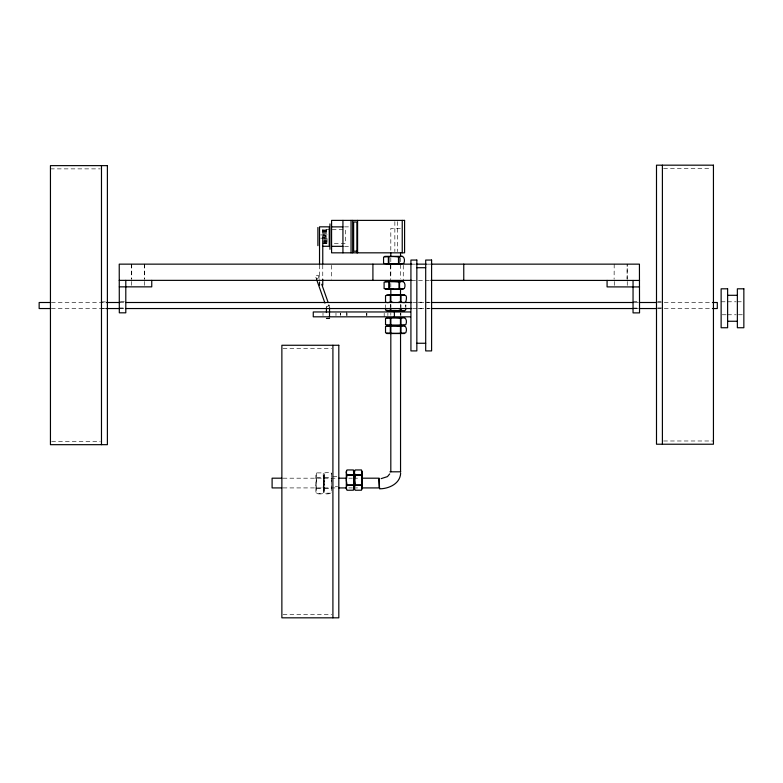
<?xml version="1.0" encoding="UTF-8"?>
<svg xmlns="http://www.w3.org/2000/svg" width="783" height="783" viewBox="0 0 783 783"><rect width="100%" height="100%" fill="white"/><g stroke="black" fill="none" stroke-linecap="round" stroke-linejoin="round"><path stroke-width="0.59" stroke-dasharray="3.92 2.94" d="M316.606 472.883C315.784 476.925 316.528 481.124 316.087 485.44C317.477 490.618 312.711 495.766 322.988 493.212L323.692 491.969L323.692 474.126C322.772 468.381 323.448 483.082 323.692 483.052C321.382 488.377 327.842 496.451 316.606 493.173L315.901 491.969L315.901 474.126L316.606 472.883L322.988 472.922M324.72 472.922C335.007 470.319 330.22 475.487 331.63 480.664C331.18 484.961 331.923 489.15 331.101 493.173L324.72 493.173L324.015 491.969L324.015 474.126C324.935 468.381 324.27 483.082 324.015 483.052C326.325 488.386 319.875 496.422 331.101 493.212L331.806 491.969M323.692 477.699L323.193 487.917L323.692 488.406M315.901 488.406L316.401 478.188L315.901 477.699M331.806 477.699L331.307 478.188L331.806 488.406M324.015 488.406L324.514 478.188L324.015 477.699M663.612 168.423L711.013 168.423M50.445 168.874L100.263 168.874M344.559 226.874L349.433 226.874M400.377 228.45L390.815 228.45L390.815 251.686M329.829 229.722L322.762 229.585L322.762 239.06M332.217 229.722L345.509 229.722L345.509 243.493L332.217 243.493M322.762 229.957L329.829 229.957M322.762 230.271L329.829 230.271M322.762 230.701L329.829 230.701M322.762 231.533L329.829 231.533M322.762 231.739L327.47 231.739M322.762 232.717L329.829 232.717M322.762 233.168L327.47 233.168M322.762 234.166L329.829 234.166M320.599 234.939L327.47 234.831M322.762 235.272L325.288 235.272L325.288 237.944M322.762 235.771L329.829 235.771M322.762 236.613L329.829 236.613M322.762 237.445L329.829 237.445M322.762 237.846L325.288 237.846M320.599 238.179L322.762 238.179M322.762 238.394L329.829 238.394M323.937 239.06L329.829 239.06M322.762 240.048L327.47 240.048M323.937 240.498L327.47 240.498M322.762 241.477L327.47 241.477M323.937 241.683L327.47 241.683M322.762 242.573L329.829 242.515M323.937 242.945L327.47 242.945M322.762 243.259L327.47 243.259M322.762 243.493L328.175 243.533M344.559 246.342L349.433 246.342M411.672 264.145L415.313 264.145M426.216 264.145L429.847 264.145M411.672 280.363L429.847 280.363M657.671 301.455L661.214 301.455M120.396 301.524L124.722 301.524M633.046 301.602L638.448 301.602M721.133 301.788L726.546 301.788M727.622 301.788L736.147 301.788M737.361 301.788L742.764 301.788M101.477 301.905L106.204 301.905M417.946 302.238L423.476 302.238M425.698 302.238L429.241 302.238M51.365 302.502L105.137 302.502M119.799 302.502L124.683 302.502M413.052 302.502L430.161 302.502M634.21 302.502L637.881 302.502M657.426 302.502L711.199 302.502M119.31 308.013L124.722 308.013M657.671 307.944L662.398 307.944M633.046 308.091L638.448 308.091M102.661 308.404L106.204 308.404M51.365 308.541L105.137 308.541M119.799 308.541L124.683 308.541M413.052 308.541L430.161 308.541M634.21 308.541L637.881 308.541M657.426 308.541L711.199 308.541M417.946 308.727L423.476 308.727M426.872 308.727L429.241 308.727M722.22 314.766L726.546 314.766M727.622 314.766L736.147 314.766M738.438 314.766L742.764 314.766M283.084 348.504L331.698 348.504M663.612 440.986L713.44 440.986M51.658 441.436L100.263 441.436M332.912 476.348L337.639 476.348M316.606 477.718L322.988 477.718M324.72 477.718L331.101 477.718M283.055 478.188L337.806 478.188M348.758 478.188L352.409 478.188M353.622 478.188L359.71 478.188M335.271 486.732L337.639 486.732M283.055 487.917L337.806 487.917M348.758 487.917L352.409 487.917M353.622 487.917L359.71 487.917M316.606 488.377L322.988 488.377M324.72 488.377L331.101 488.377M283.084 614.577L331.698 614.577M331.101 472.883L331.806 474.126M318.955 276.399A1.625 1.576 -19.4 0 1 316.949 278.347A1.625 1.576 -19.4 0 1 316.263 275.694A1.625 1.576 -19.4 0 1 318.955 276.399L319.748 278.65M315.823 277.231L316.616 279.482M627.261 281.479L627.261 286.891M614.283 281.479L614.283 286.891M614.195 264.145L614.107 279.208M403.265 265.3L403.265 280.363M400.984 304.802L400.984 306.926M400.867 313.171L400.867 315.608M400.544 257.803L400.544 278.591M400.544 304.274L400.446 306.926M400.544 312.828L400.544 315.275M397.617 221.589L397.617 251.627M394.857 221.589L394.857 251.627M390.815 257.803L390.815 278.591M390.815 283.485L390.815 287.146M390.815 304.274L390.864 306.926M390.815 312.828L390.815 315.275M390.786 304.665L390.786 306.926M390.326 304.802L390.326 306.926M390.286 265.3L390.286 280.363M387.888 313.171L387.888 315.608M385.49 304.802L385.53 306.926M384.189 313.171L384.189 316.821M366.894 313.171L366.894 315.608M366.708 313.171L366.708 315.608M347.055 313.171L347.055 315.608M346.683 311.957L346.683 315.608M340.399 315.608L340.399 313.171L340.38 316.821M335.976 313.171L335.976 315.608M331.698 265.3L331.698 279.208M329.555 307.827L329.555 305.468L326.442 305.468L326.442 307.827M322.997 313.171L322.997 315.608M322.762 265.016L322.762 279.394M319.523 265.016L319.523 279.394M144.698 264.145L144.698 279.208M144.552 281.449L144.552 286.852M144.375 264.145L144.375 279.208M131.73 264.145L131.73 279.208M131.573 281.449L131.573 286.852M131.397 264.145L131.397 279.208M328.87 304.538A1.625 1.576 -19.4 0 1 327.284 306.535A1.625 1.576 -19.4 0 1 325.748 304.548M627.173 279.208L627.173 264.145L627.085 279.208M405.819 306.926L405.819 304.802L405.78 306.926"/><path stroke-width="1.17" d="M400.661 473.196C400.152 483.522 389.445 488.484 380.342 488.817M347.006 475.291L346.301 480.077L347.006 484.873L346.301 487.809L347.006 490.246L353.387 490.207C354.053 483.718 354.053 476.446 353.387 469.957L347.006 469.957L346.301 472.355L347.006 475.291L353.387 475.291M355.12 475.291L354.415 480.077L355.12 485.411L354.415 487.809L355.12 490.246L361.492 490.207C362.167 483.718 362.167 476.446 361.492 469.957L355.12 469.957L354.415 472.355L355.12 475.291L361.492 475.291M389.689 473.94L387.477 476.612L381.125 478.638M399.017 257.059C403.588 254.348 405.663 259.261 403.813 263.44C397.324 264.106 390.051 264.106 383.562 263.44L383.562 257.059C388.495 256.521 393.829 256.217 399.017 257.059L399.017 263.44M399.555 282.183C404.126 279.472 406.201 284.386 404.351 288.565C397.852 289.23 390.59 289.23 384.101 288.565L384.101 282.183C389.034 281.645 394.368 281.342 399.555 282.183L399.555 288.565M393.262 302.532C390.648 300.897 388.045 303.892 385.53 302.003L385.53 295.631C389.552 294.809 393.741 295.543 398.048 295.103C403.216 296.503 408.383 291.716 405.78 302.003C403.265 303.892 400.661 300.897 398.048 302.532M405.78 307.993C406.759 313.161 400.387 308.952 398.048 310.645C393.741 310.205 389.552 310.939 385.53 310.117L385.53 307.993M400.984 318.338C405.555 315.627 407.63 320.55 405.78 324.72C399.291 325.385 392.019 325.385 385.53 324.72L385.53 318.338C390.463 317.8 395.797 317.506 400.984 318.338L400.984 324.72M400.984 326.452C405.555 323.741 407.63 328.654 405.78 332.834C399.291 333.499 392.019 333.499 385.53 332.834L385.53 326.452C390.463 325.914 395.797 325.611 400.984 326.452L400.984 332.834M331.581 226.874L342.934 226.874M322.762 246.283L329.251 246.283L329.251 226.835L319.523 226.835L319.523 263.832M331.581 246.342L342.934 246.342M356.891 251.206L353.642 251.206L353.642 222.01L356.891 222.01L356.891 252.831M384.766 256.354L402.609 256.354M411.672 264.145L119.231 264.145L119.31 312.818L125.799 312.818L125.799 280.363M416.282 264.145L426.216 264.145M430.836 264.145L639.427 264.145L639.535 312.887L633.046 312.887L633.046 280.441M416.84 267.717L425.698 267.717M119.231 280.363L411.672 280.363M430.836 280.363L639.535 280.441M385.295 281.479L403.147 281.479M119.31 286.852L151.755 286.852L151.755 280.363M639.535 286.93L607.079 286.891L607.079 280.402M389.357 288.77L392.958 288.77M385.295 289.27L403.147 289.27M386.733 294.927L404.576 294.927M727.622 295.299L737.361 295.299M50.151 302.502L39.15 302.502L39.15 308.541L50.151 308.541M106.351 302.502L119.799 302.502M125.906 302.502L411.829 302.502M431.384 302.502L632.997 302.502M639.104 302.502L656.213 302.502M712.413 302.502L717.306 302.502L717.306 308.541L712.413 308.541M106.351 308.541L119.799 308.541M125.906 308.541L411.829 308.541M431.384 308.541L632.997 308.541M639.104 308.541L656.213 308.541M386.733 310.822L404.576 310.822M410.517 311.957L313.259 311.957L313.259 316.821L410.517 316.821M386.733 317.634L404.576 317.634M326.442 318.446L329.555 318.446M727.622 321.255L737.361 321.255M386.733 325.425L404.576 325.425M386.733 325.748L404.576 325.748M386.733 333.538L404.576 333.538M416.84 343.257L425.698 343.257M389.934 471.806L400.7 471.806M347.006 474.752L353.387 474.752M355.12 474.752L361.492 474.752M281.831 478.188L272.102 478.188L272.102 487.917L281.831 487.917M339.019 478.188L346.321 478.188M362.147 478.188L379.178 478.188L379.178 487.917L362.147 487.917M347.006 484.873L353.387 484.873M355.12 484.873L361.492 484.873M347.006 485.411L353.387 485.411M355.12 485.411L361.492 485.411M339.019 487.917L346.321 487.917M321.735 284.278L328.077 302.287M316.616 279.482L324.945 303.119M378.864 478.951L379.628 488.866M662.398 165.174L662.398 444.225M463.761 264.145L463.761 280.363M402.237 220.385L402.237 252.831M400.984 295.631L400.984 302.003M400.984 307.993L400.984 310.117M400.544 252.909L400.544 256.579M400.544 288.369L400.446 302.003M400.446 307.993L400.446 310.117M400.446 318.338L400.446 324.72M400.446 326.452L400.446 332.834M400.544 333.617L400.544 471.806M399.017 282.183L399.017 288.565M398.488 257.059L398.488 263.44M394.378 311.957L394.378 316.821M390.815 252.909L390.815 256.579M390.815 288.369L390.864 302.003M390.864 307.993L390.864 310.117M390.864 318.338L390.864 324.72M390.864 326.452L390.864 332.834M390.815 333.617L390.815 471.806M390.326 295.631L390.326 302.003M390.326 307.993L390.326 310.117M390.326 318.338L390.326 324.72M390.326 326.452L390.326 332.834M389.425 282.183L389.425 288.565M388.897 257.059L388.897 263.44M388.897 282.183L388.897 288.565M388.358 257.059L388.358 263.44M372.914 264.145L372.914 280.363M362.196 471.16L362.196 489.003M357.586 220.385L357.586 252.831M354.905 475.212L354.905 484.951M354.415 471.16L354.415 489.003M354.092 471.16L354.092 489.003M353.593 475.212L353.593 484.951M352.673 220.385L352.673 252.831M351.048 220.385L351.048 252.831M346.301 471.16L346.301 489.003M342.934 220.385L342.934 252.831M332.912 345.264L332.912 617.826M329.956 223.909L329.956 249.307M329.555 307.827L329.486 316.821M326.442 307.827L326.442 312.544M322.762 239.5L322.762 263.832M322.762 279.394L322.762 285.178M319.523 282.017L319.523 285.178M317.898 227.481L317.898 245.637M101.477 165.634L101.477 444.675M713.44 165.174L656.497 165.174L656.497 444.225L713.44 444.225L713.44 165.174M107.388 165.634L50.445 165.634L50.445 444.675L107.388 444.675L107.388 165.634M404.586 220.385L331.581 220.385L331.581 252.831L404.586 252.831L404.586 220.385M416.84 260.054L410.928 260.054L410.928 350.911L416.84 350.911L416.84 260.054M431.599 260.054L425.698 260.054L425.698 350.911L431.599 350.911L431.599 260.054M727.622 288.81L721.133 288.81L721.133 327.744L727.622 327.744L727.622 288.81M743.85 288.81L737.361 288.81L737.361 327.744L743.85 327.744L743.85 288.81M338.814 345.264L281.87 345.264L281.87 617.826L338.814 617.826L338.814 345.264"/></g></svg>
